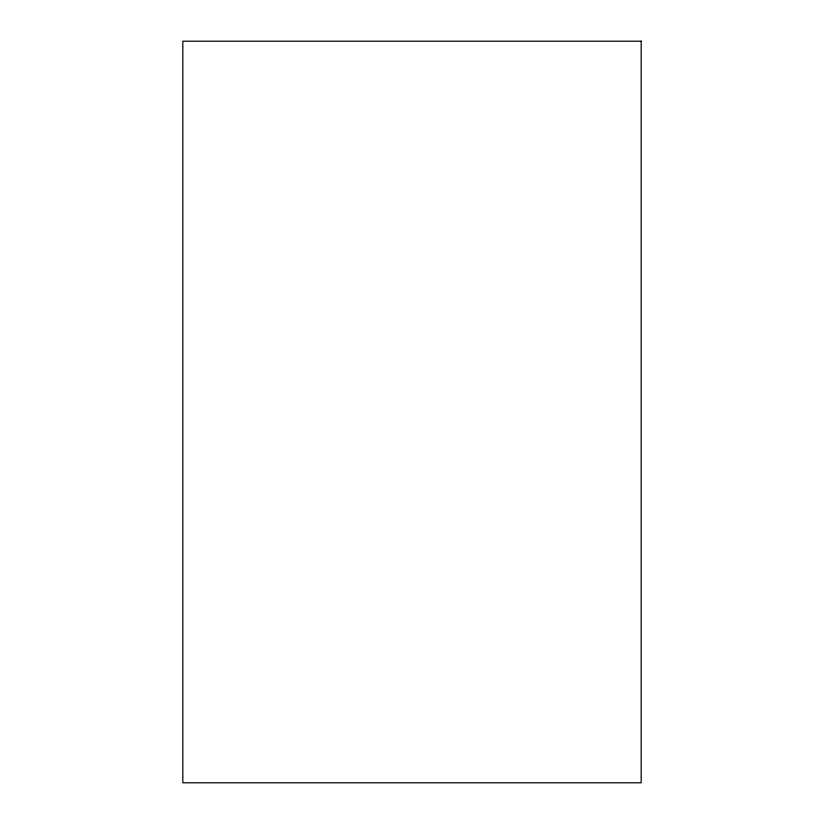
<?xml version="1.0" encoding="UTF-8"?>
<svg xmlns="http://www.w3.org/2000/svg" width="824" height="824" viewBox="0 0 824 824"><rect width="100%" height="100%" fill="white"/><g stroke="black" fill="none" stroke-linecap="round" stroke-linejoin="round"><path stroke-width="1.24" d="M641.165 41.2L182.835 41.2L182.835 782.8L641.165 782.8L641.165 41.2"/></g></svg>
